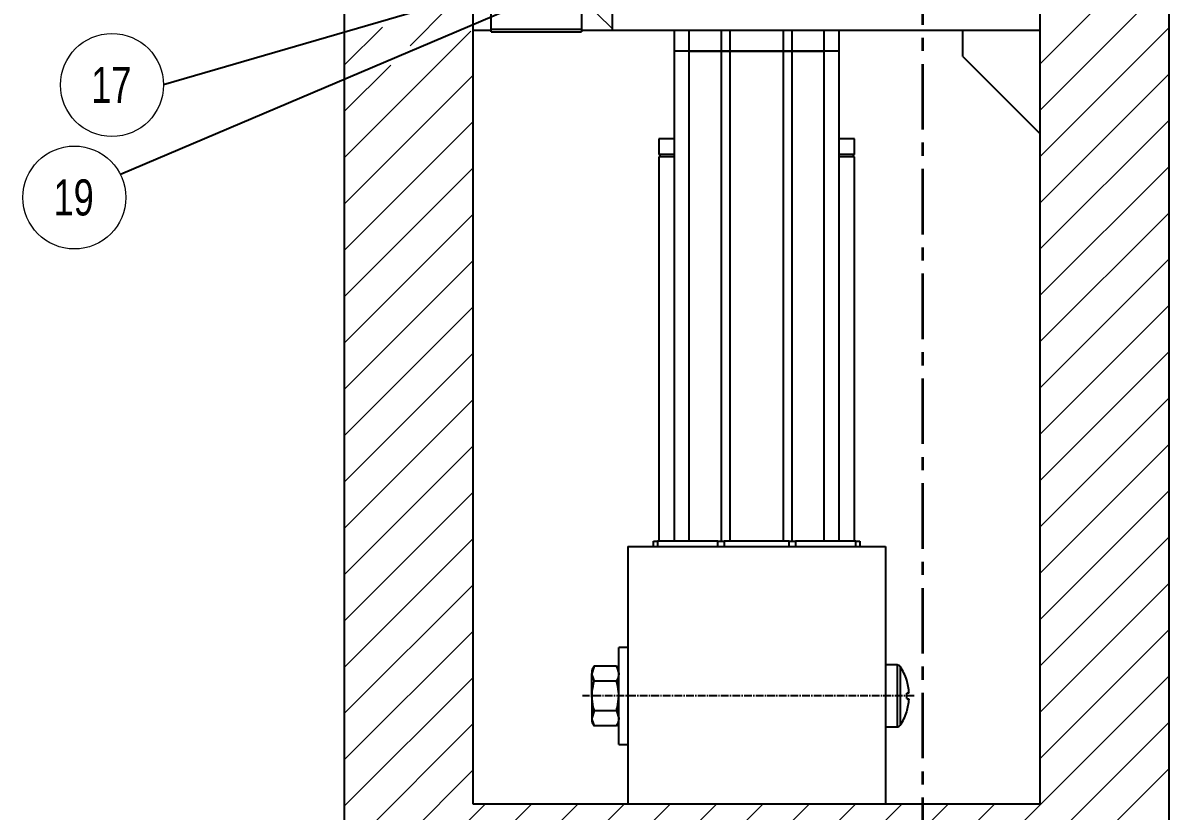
# Model space of a CAD drawing. Header units: millimetres. Extents: x 2 to 1186, y 2 to 838.
# Drawn here: x 552.5 to 663.6, y 112.6 to 189 of the extents above; entities that cross this region are included whole.
import ezdxf

# ---------------------------------------------------------------- set-up
doc = ezdxf.new("R2010")
doc.units = ezdxf.units.MM
doc.linetypes.add('CENTER', pattern=[10.16, 6.35, -1.27, 1.27, -1.27])
doc.linetypes.add('CENTER2', pattern=[1.125, 0.75, -0.125, 0.125, -0.125])
doc.styles.add('SLDTEXTSTYLE0', font='TXT', dxfattribs={"width": 0.75})
doc.dimstyles.new('SLDDIMSTYLE0', dxfattribs={"dimtxt": 0.18, "dimasz": 1.44, "dimexe": 0, "dimexo": 0.0625, "dimgap": 0, "dimtad": 0, "dimtih": 1, "dimtoh": 1, "dimdec": 0, "dimrnd": 1e-09, "dimzin": 0, "dimdsep": 46, "dimtxsty": 'Standard', "dimblk1": 'DOT', "dimblk2": 'DOT', "dimsah": 1, "dimcen": 0.09, "dimadec": 0, "dimazin": 0, "dimtfac": 1.44, "dimtdec": 0, "dimtofl": 0, "dimtmove": 0, "dimatfit": 3, "dimldrblk": 'DOT', "dimfxl": 1, "dimfrac": 2, "dimtolj": 1, "dimtzin": 0, "dimarcsym": 0})
doc.dimstyles.new('SLDDIMSTYLE1', dxfattribs={"dimtxt": 0.18, "dimasz": 3.302, "dimexe": 0, "dimexo": 0.0625, "dimgap": 0, "dimtad": 0, "dimtih": 1, "dimtoh": 1, "dimdec": 0, "dimrnd": 1e-09, "dimzin": 0, "dimdsep": 46, "dimtxsty": 'Standard', "dimsah": 1, "dimcen": 0.09, "dimadec": 0, "dimazin": 0, "dimtfac": 3.302, "dimtdec": 0, "dimtofl": 0, "dimtmove": 0, "dimatfit": 3, "dimfxl": 1, "dimfrac": 2, "dimtolj": 1, "dimtzin": 0, "dimarcsym": 0})

# ---------------------------------------------------------------- blocks, each defined once
blk = doc.blocks.new('SW_HATCH_2')
at = {"color": 0, "linetype": 'Continuous', "lineweight": 18}
for p, q in [((0, 94.29), (-12.5, 81.79)), ((0, 89.8), (-12.5, 77.3)), ((-57, 88.16), (-54, 85.16)), ((-69.95, 87.21), (-73.62, 83.54)), ((-76.29, 85.35), (-80, 81.64)), ((-67.71, 84.95), (-80, 72.66)), ((0, 85.31), (-12.5, 72.81)), ((-75.5, 81.65), (-80, 77.15)), ((-67.5, 80.67), (-80, 68.17)), ((0, 80.82), (-12.5, 68.32)), ((-67.5, 76.18), (-80, 63.68)), ((0, 76.33), (-12.5, 63.83)), ((-67.5, 71.69), (-80, 59.19)), ((0, 71.84), (-12.5, 59.34)), ((-67.5, 67.2), (-80, 54.7)), ((0, 67.35), (-12.5, 54.85)), ((-67.5, 62.71), (-80, 50.21)), ((0, 62.86), (-12.5, 50.36)), ((-67.5, 58.22), (-80, 45.72)), ((0, 58.37), (-12.5, 45.87)), ((-67.5, 53.73), (-80, 41.23)), ((0, 53.88), (-12.5, 41.38)), ((-67.5, 49.24), (-80, 36.74)), ((0, 49.39), (-12.5, 36.89)), ((-67.5, 44.75), (-80, 32.25)), ((0, 44.9), (-12.5, 32.4)), ((-67.5, 40.26), (-80, 27.76)), ((0, 40.41), (-12.5, 27.91)), ((-67.5, 35.77), (-80, 23.27)), ((0, 35.92), (-12.5, 23.42)), ((-67.5, 31.28), (-80, 18.78)), ((0, 31.43), (-12.5, 18.93)), ((-67.5, 26.79), (-80, 14.29)), ((0, 26.94), (-12.5, 14.44)), ((-67.5, 22.3), (-80, 9.8)), ((0, 22.45), (-22.46, 0)), ((-67.5, 17.81), (-80, 5.31)), ((0, 17.96), (-17.97, 0)), ((0, 13.47), (-13.48, 0)), ((-67.5, 13.32), (-80, 0.82)), ((-66.34, 10), (-76.34, 0)), ((-61.85, 10), (-71.85, 0)), ((-57.36, 10), (-67.36, 0)), ((-52.87, 10), (-62.87, 0)), ((-48.38, 10), (-58.38, 0)), ((-43.89, 10), (-53.89, 0)), ((-39.4, 10), (-49.4, 0)), ((-34.91, 10), (-44.91, 0)), ((-30.42, 10), (-40.42, 0)), ((-25.93, 10), (-35.93, 0)), ((-21.44, 10), (-31.44, 0)), ((-16.95, 10), (-26.95, 0))]:
    blk.add_line(p, q, dxfattribs=at)
blk = doc.blocks.new('SW_NOTE_0_26')
at = {"color": 0, "linetype": 'Continuous', "lineweight": 0}
blk.add_circle((-4.47, -2.23), 4.99, dxfattribs=at)
at = {"color": 0, "linetype": 'Continuous', "lineweight": 0, "insert": (-4.54, -0.47), "char_height": 3.5, "attachment_point": 2, "style": 'SLDTEXTSTYLE0'}
blk.add_mtext('19', dxfattribs=at)
blk = doc.blocks.new('_Dot')
at = {"color": 0, "linetype": 'ByBlock', "lineweight": -2}
blk.add_line((-0.5, 0), (-1, 0), dxfattribs=at)
at = {"color": 0, "linetype": 'ByBlock', "const_width": 0.5}
blk.add_lwpolyline([(-0.25, 0, 1), (0.25, 0, 1)], format="xyb", close=True, dxfattribs=at)
blk = doc.blocks.new('SW_NOTE_0_27')
at = {"color": 0, "linetype": 'Continuous', "lineweight": 0}
blk.add_circle((-4.99, 0), 4.99, dxfattribs=at)
at = {"color": 0, "linetype": 'Continuous', "lineweight": 0, "insert": (-5.06, 1.76), "char_height": 3.5, "attachment_point": 2, "style": 'SLDTEXTSTYLE0'}
blk.add_mtext('17', dxfattribs=at)
blk = doc.blocks.new('*U142')
at = {"color": 0, "linetype": 'CENTER2', "transparency": 16777216}
blk.add_line((28.22, 0), (-3.94, 0), dxfattribs=at)

msp = doc.modelspace()

# ---------------------------------------------------------------- linework, layer by layer
at = {"color": 7, "linetype": 'CENTER', "lineweight": 35}
msp.add_line((639.69, 327.27), (639.69, 79.27), dxfattribs=at)
at = {"color": 7, "linetype": 'Continuous', "lineweight": 25}
for p, q in [((583.62, 223.27), (583.62, 103.27)), ((663.62, 103.27), (663.62, 223.27)), ((596.12, 113.27), (596.12, 208.27)), ((651.12, 113.27), (651.12, 208.27)), ((606.62, 194.18), (606.62, 188.27)), ((609.62, 188.27), (609.62, 194.15)), ((597.87, 188.4), (597.87, 189.92)), ((597.87, 188.27), (596.12, 188.27)), ((597.87, 188.15), (597.87, 188.4)), ((597.87, 188.4), (606.62, 188.4)), ((597.87, 188.15), (606.64, 188.15)), ((609.62, 188.27), (606.62, 188.27)), ((606.64, 188.27), (606.64, 188.15)), ((651.12, 188.27), (609.62, 188.27)), ((615.62, 188.27), (615.62, 186.27)), ((617.06, 186.27), (617.06, 188.27)), ((620.21, 186.27), (620.21, 188.27)), ((621.02, 188.27), (621.02, 186.27)), ((626.21, 186.27), (626.21, 188.27)), ((627.03, 188.27), (627.03, 186.27)), ((630.17, 186.27), (630.17, 188.27)), ((631.62, 186.27), (631.62, 188.27)), ((643.62, 185.77), (643.62, 188.27)), ((615.62, 186.27), (615.62, 138.77)), ((617.06, 186.27), (615.62, 186.27)), ((617.06, 186.27), (615.62, 186.27)), ((617.06, 186.27), (620.21, 186.27)), ((617.06, 138.77), (617.06, 186.27)), ((620.21, 186.27), (617.06, 186.27)), ((621.02, 186.27), (620.21, 186.27)), ((620.21, 138.77), (620.21, 186.27)), ((620.21, 186.27), (621.02, 186.27)), ((621.02, 186.27), (626.21, 186.27)), ((621.02, 186.27), (621.02, 138.77)), ((626.21, 186.27), (621.02, 186.27)), ((627.03, 186.27), (626.21, 186.27)), ((626.21, 138.77), (626.21, 186.27)), ((626.21, 186.27), (627.03, 186.27)), ((627.03, 186.27), (630.17, 186.27)), ((627.03, 186.27), (627.03, 138.77)), ((630.17, 186.27), (627.03, 186.27)), ((631.62, 186.27), (630.17, 186.27)), ((630.17, 138.77), (630.17, 186.27)), ((631.62, 186.27), (630.17, 186.27)), ((631.62, 138.77), (631.62, 186.27)), ((643.62, 185.77), (651.12, 178.27)), ((614.12, 177.77), (614.12, 176.27)), ((615.62, 177.77), (614.12, 177.77)), ((633.07, 177.77), (631.62, 177.77)), ((633.12, 177.77), (633.07, 177.77)), ((633.12, 176.27), (633.12, 177.77)), ((615.62, 176.27), (614.12, 176.27)), ((614.12, 176.02), (614.12, 138.77)), ((615.62, 176.02), (614.12, 176.02)), ((614.22, 176.27), (614.22, 176.02)), ((633.07, 176.27), (631.62, 176.27)), ((633.07, 176.02), (631.62, 176.02)), ((633.02, 176.02), (633.02, 176.27)), ((633.12, 176.27), (633.07, 176.27)), ((633.12, 176.02), (633.07, 176.02)), ((633.12, 138.77), (633.12, 176.02)), ((611.12, 138.27), (611.12, 113.27)), ((611.12, 138.27), (636.12, 138.27)), ((613.62, 138.27), (613.62, 138.77)), ((613.62, 138.77), (614.01, 138.77)), ((619.85, 138.77), (614.01, 138.77)), ((614.01, 138.77), (614.01, 138.27)), ((619.85, 138.77), (620.46, 138.77)), ((619.85, 138.27), (619.85, 138.77)), ((626.78, 138.77), (620.46, 138.77)), ((620.46, 138.77), (620.46, 138.27)), ((626.21, 138.77), (621.02, 138.77)), ((626.78, 138.77), (627.39, 138.77)), ((626.78, 138.27), (626.78, 138.77)), ((633.23, 138.77), (627.39, 138.77)), ((627.39, 138.77), (627.39, 138.27)), ((633.23, 138.77), (633.62, 138.77)), ((633.23, 138.27), (633.23, 138.77)), ((633.62, 138.77), (633.62, 138.27)), ((636.12, 138.27), (636.12, 113.27)), ((611.12, 128.47), (610.24, 128.47)), ((610.24, 119.07), (610.24, 128.47)), ((637.23, 126.77), (636.12, 126.77)), ((637.23, 126.77), (637.23, 120.77)), ((607.87, 126.66), (607.64, 126.27)), ((607.87, 126.66), (607.64, 125.93)), ((607.64, 126.27), (607.64, 125.93)), ((607.64, 123.77), (607.64, 125.93)), ((610.02, 126.66), (607.87, 126.66)), ((610.24, 126.27), (610.02, 126.66)), ((610.02, 126.66), (610.24, 125.93)), ((637.53, 126.61), (637.53, 120.92)), ((610.02, 125.21), (607.87, 125.21)), ((638.17, 125.29), (638.18, 125.3)), ((607.64, 123.77), (607.64, 121.6)), ((638.4, 124.05), (638.17, 124.04)), ((638.17, 123.5), (638.4, 123.48)), ((607.87, 122.33), (607.64, 121.6)), ((610.02, 122.33), (607.87, 122.33)), ((610.02, 122.33), (610.24, 121.6)), ((607.64, 121.6), (607.64, 121.27)), ((607.64, 121.27), (607.87, 120.88)), ((610.02, 120.88), (610.24, 121.27)), ((638.18, 122.24), (638.17, 122.24)), ((610.02, 120.88), (607.87, 120.88)), ((636.12, 120.77), (637.23, 120.77)), ((610.24, 119.07), (611.12, 119.07)), ((651.12, 113.27), (596.12, 113.27))]:
    msp.add_line(p, q, dxfattribs=at)
for centre, radius, start, end in [((637.23, 126.41), 0.36, 34.6781, 90), ((633.42, 123.77), 5, 17.8196, 34.6781), ((633.4, 123.77), 5.01, 3.2445, 17.7159), ((632.15, 123.77), 6.03, 357.467, 2.533), ((633.4, 123.77), 5.01, 342.2841, 356.7555), ((633.42, 123.77), 5, 325.3219, 342.1804), ((637.23, 121.13), 0.36, 270, 325.3219)]:
    msp.add_arc(centre, radius, start, end, dxfattribs=at)
for points, knots in [([(607.64, 125.93), (607.64, 125.92), (607.65, 125.67), (607.76, 125.43), (607.87, 125.21)], [0, 0, 0, 0, 0.0702006, 1, 1, 1, 1]), ([(610.24, 125.93), (610.24, 125.92), (610.24, 125.67), (610.13, 125.43), (610.02, 125.21)], [0, 0, 0, 0, 0.070201, 1, 1, 1, 1]), ([(607.64, 123.77), (607.65, 123.9), (607.66, 124.39), (607.78, 124.86), (607.87, 125.21)], [0, 0, 0, 0, 0.268634, 1, 1, 1, 1]), ([(610.24, 123.77), (610.24, 123.9), (610.23, 124.39), (610.11, 124.86), (610.02, 125.21)], [0, 0, 0, 0, 0.268634, 1, 1, 1, 1]), ([(607.87, 122.33), (607.83, 122.45), (607.7, 122.92), (607.67, 123.41), (607.64, 123.77)], [0, 0, 0, 0, 0.257551, 1, 1, 1, 1]), ([(610.02, 122.33), (610.05, 122.45), (610.18, 122.92), (610.22, 123.41), (610.24, 123.77)], [0, 0, 0, 0, 0.2575513, 1, 1, 1, 1]), ([(607.64, 121.6), (607.64, 121.59), (607.65, 121.34), (607.76, 121.1), (607.87, 120.88)], [0, 0, 0, 0, 0.070201, 1, 1, 1, 1]), ([(610.24, 121.6), (610.24, 121.59), (610.24, 121.34), (610.13, 121.1), (610.02, 120.88)], [0, 0, 0, 0, 0.070201, 1, 1, 1, 1])]:
    msp.add_open_spline(points, degree=3, knots=knots, dxfattribs=at)

# ---------------------------------------------------------------- block references
at = {"color": 7, "linetype": 'Continuous', "lineweight": 18}
msp.add_blockref('SW_HATCH_2', (663.62, 103.27), dxfattribs=at)
at = {"color": 7, "linetype": 'Continuous', "lineweight": 0}
for name, p in [('SW_NOTE_0_27', (566.08, 183)), ('SW_NOTE_0_26', (561.91, 174.32))]:
    msp.add_blockref(name, p, dxfattribs=at)
at = {"linetype": 'CENTER2'}
msp.add_blockref('*U142', (610.68, 123.77), dxfattribs=at)

# ---------------------------------------------------------------- leaders
at = {"color": 7, "linetype": 'Continuous', "lineweight": 0}
for points, dimstyle in [([(610.77, 195.07), (561.91, 174.32)], 'SLDDIMSTYLE0'), ([(612.62, 196.55), (566.08, 183)], 'SLDDIMSTYLE1')]:
    msp.add_leader(points, dimstyle=dimstyle, dxfattribs=at)

doc.saveas('drawing.dxf')
